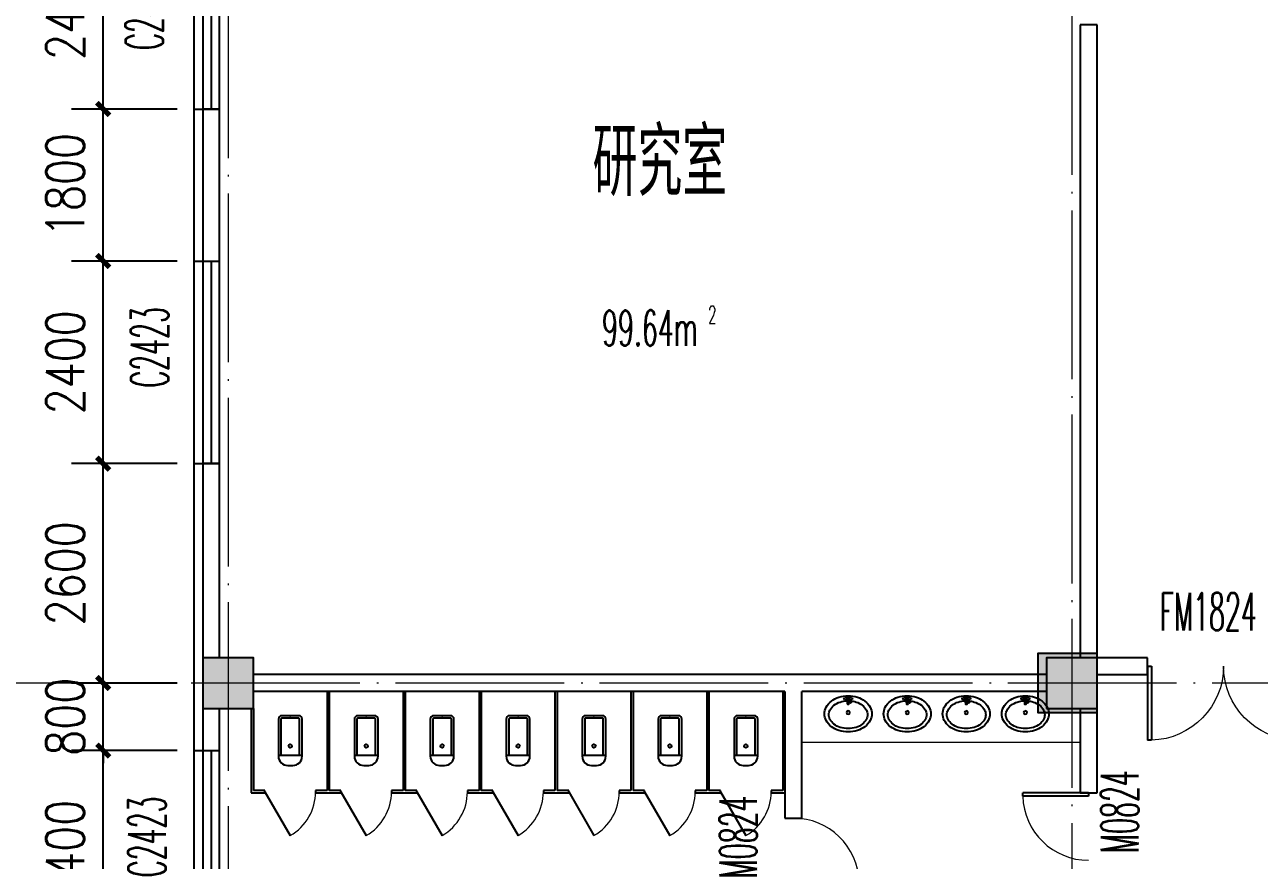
# Model space of a CAD drawing. Extents: x 1417642 to 3570900, y 124798 to 1191112.
# Drawn here: x 1509000 to 1523634, y 323117 to 333017 of the extents above; entities that cross this region are included whole.
import ezdxf

# ---------------------------------------------------------------- set-up
doc = ezdxf.new("R2010")
doc.units = 0
doc.header["$LTSCALE"] = 1000
doc.header["$MEASUREMENT"] = 0
doc.linetypes.add('DOTE', pattern=[2.42, 2, -0.2, 0.02, -0.2])
doc.layers.get('0').update_dxf_attribs({"linetype": 'CONTINUOUS'})
doc.layers.get('Defpoints').update_dxf_attribs({"linetype": 'CONTINUOUS'})
for name, color, linetype in [('colu', 2, 'CONTINUOUS'), ('COLUMN', 9, 'CONTINUOUS'), ('DOTE', 1, 'DOTE'), ('LATRINE', 6, 'CONTINUOUS'), ('LVTRY', 6, 'CONTINUOUS'), ('PUB_DIM', 3, 'CONTINUOUS'), ('PUB_HATCH', 8, 'CONTINUOUS'), ('SPACE', 7, 'CONTINUOUS'), ('SURFACE', 6, 'CONTINUOUS'), ('tiaozheng', 20, 'CONTINUOUS'), ('WALL', 4, 'CONTINUOUS'), ('WINDOW', 2, 'CONTINUOUS'), ('WINDOW_TEXT', 7, 'CONTINUOUS'), ('填充', 252, 'CONTINUOUS'), ('柱填充', 8, 'CONTINUOUS')]:
    doc.layers.add(name, color=color, linetype=linetype)
doc.styles.add('_TCH_SPACE', font='ROMANS', dxfattribs={"width": 0.7, "height": 5, "bigfont": 'Z'})
doc.styles.add('_TCH_WINDOW', font='ROMANS.shx', dxfattribs={"width": 0.7, "height": 400, "bigfont": 'Z.shx'})
doc.styles.add('DIM_FONT', font='SIMPLEX.shx', dxfattribs={"width": 0.8})
doc.dimstyles.new('DIMN150', dxfattribs={"dimscale": 1.5, "dimtxt": 300, "dimasz": 100, "dimexe": 250, "dimexo": 300, "dimgap": 150, "dimtad": 1, "dimdec": 0, "dimzin": 0, "dimdsep": 46, "dimtxsty": 'DIM_FONT', "dimblk": 'ARCHTICK', "dimcen": 0.09, "dimdle": 1.5, "dimclrt": 7, "dimazin": 2, "dimtfac": 1, "dimtdec": 0, "dimtix": 1, "dimtmove": 2, "dimatfit": 3, "dimldrblk": 'ARCHTICK', "dimfxl": 1, "dimtolj": 1, "dimtzin": 0, "dimarcsym": 0})

# ---------------------------------------------------------------- blocks, each defined once
blk = doc.blocks.new('i89')
at = {"layer": '柱填充'}
h = blk.add_hatch(color=256, dxfattribs=at)
h.paths.add_polyline_path([(1555333, 501498), (1555333, 502098), (1554733, 502098), (1554733, 501498)])
h.paths.add_polyline_path([(1525733, 501498), (1525733, 502098), (1525133, 502098), (1525133, 501498)])
h.paths.add_polyline_path([(1517733, 501498), (1517733, 502098), (1517133, 502098), (1517133, 501498)])
h.paths.add_polyline_path([(1509733, 501498), (1509733, 502098), (1509133, 502098), (1509133, 501498)])
h.paths.add_polyline_path([(1501733, 501498), (1501733, 502098), (1501133, 502098), (1501133, 501498)])
h.paths.add_polyline_path([(1498133, 501498), (1498133, 502098), (1497533, 502098), (1497533, 501498)])
h.paths.add_polyline_path([(1498133, 529448), (1498133, 530148), (1497433, 530148), (1497433, 529448)])
h.paths.add_polyline_path([(1498133, 537448), (1498133, 538148), (1497433, 538148), (1497433, 537448)])
h.paths.add_polyline_path([(1541783, 545398), (1541783, 546098), (1541083, 546098), (1541083, 545398)])
h.paths.add_polyline_path([(1565333, 559098), (1565333, 559698), (1564733, 559698), (1564733, 559098)])
h.paths.add_polyline_path([(1565383, 549098), (1565383, 549798), (1564683, 549798), (1564683, 549098)])
h.paths.add_polyline_path([(1565333, 545498), (1565333, 546098), (1564733, 546098), (1564733, 545498)])
h.paths.add_polyline_path([(1565383, 538098), (1564683, 538098), (1564683, 537498), (1565383, 537498)])
h.paths.add_polyline_path([(1565333, 529498), (1565333, 530098), (1564733, 530098), (1564733, 529498)])
h.paths.add_polyline_path([(1565333, 519498), (1565333, 520098), (1564733, 520098), (1564733, 519498)])
h.paths.add_polyline_path([(1565333, 511498), (1565333, 512098), (1564733, 512098), (1564733, 511498)])
h.paths.add_polyline_path([(1565333, 501498), (1565333, 502098), (1564733, 502098), (1564733, 501498)])
h.paths.add_polyline_path([(1555333, 559098), (1555333, 559698), (1554733, 559698), (1554733, 559098)])
h.paths.add_polyline_path([(1555333, 549098), (1555333, 549698), (1554733, 549698), (1554733, 549098)])
h.paths.add_polyline_path([(1555333, 545498), (1555333, 546098), (1554733, 546098), (1554733, 545498)])
h.paths.add_polyline_path([(1555333, 537498), (1555333, 538098), (1554733, 538098), (1554733, 537498)])
h.paths.add_polyline_path([(1555433, 529448), (1555433, 530148), (1554733, 530148), (1554733, 529448)])
h.paths.add_polyline_path([(1555433, 519448), (1555433, 520148), (1554733, 520148), (1554733, 519448)])
h.paths.add_polyline_path([(1555433, 511498), (1555433, 512198), (1554733, 512198), (1554733, 511498)])
h.paths.add_polyline_path([(1551733, 557298), (1551733, 557898), (1551133, 557898), (1551133, 557298)])
h.paths.add_polyline_path([(1551783, 549098), (1551783, 549798), (1551083, 549798), (1551083, 549098)])
h.paths.add_polyline_path([(1551733, 545498), (1551733, 546098), (1551133, 546098), (1551133, 545498)])
h.paths.add_polyline_path([(1551733, 537498), (1551733, 538098), (1551133, 538098), (1551133, 537498)])
h.paths.add_polyline_path([(1551733, 529498), (1551733, 530098), (1551133, 530098), (1551133, 529498)])
h.paths.add_polyline_path([(1551733, 519498), (1551733, 520098), (1551133, 520098), (1551133, 519498)])
h.paths.add_polyline_path([(1551783, 511498), (1551783, 512198), (1551083, 512198), (1551083, 511498)])
h.paths.add_polyline_path([(1551733, 501498), (1551733, 502098), (1551133, 502098), (1551133, 501498)])
h.paths.add_polyline_path([(1541733, 559098), (1541733, 559698), (1541133, 559698), (1541133, 559098)])
h.paths.add_polyline_path([(1541733, 557298), (1541733, 557898), (1541133, 557898), (1541133, 557298)])
h.paths.add_polyline_path([(1541783, 549098), (1541783, 549798), (1541083, 549798), (1541083, 549098)])
h.paths.add_polyline_path([(1541733, 537498), (1541733, 538298), (1541133, 538298), (1541133, 537498)])
h.paths.add_polyline_path([(1541733, 519298), (1541733, 520098), (1541133, 520098), (1541133, 519298)])
h.paths.add_polyline_path([(1541833, 511498), (1541833, 512298), (1541033, 512298), (1541033, 511498)])
h.paths.add_polyline_path([(1541733, 501498), (1541733, 502098), (1541133, 502098), (1541133, 501498)])
h.paths.add_polyline_path([(1533733, 559098), (1533733, 559698), (1533133, 559698), (1533133, 559098)])
h.paths.add_polyline_path([(1533783, 549098), (1533783, 549798), (1533083, 549798), (1533083, 549098)])
h.paths.add_polyline_path([(1533733, 545498), (1533733, 546098), (1533133, 546098), (1533133, 545498)])
h.paths.add_polyline_path([(1533733, 537498), (1533733, 538298), (1533133, 538298), (1533133, 537498)])
h.paths.add_polyline_path([(1533733, 519298), (1533733, 520098), (1533133, 520098), (1533133, 519298)])
h.paths.add_polyline_path([(1533833, 511498), (1533833, 512298), (1533033, 512298), (1533033, 511498)])
h.paths.add_polyline_path([(1533733, 501498), (1533733, 502098), (1533133, 502098), (1533133, 501498)])
h.paths.add_polyline_path([(1525733, 559098), (1525733, 559698), (1525133, 559698), (1525133, 559098)])
h.paths.add_polyline_path([(1525783, 549098), (1525783, 549798), (1525083, 549798), (1525083, 549098)])
h.paths.add_polyline_path([(1525733, 545498), (1525733, 546098), (1525133, 546098), (1525133, 545498)])
h.paths.add_polyline_path([(1525733, 537498), (1525733, 538298), (1525133, 538298), (1525133, 537498)])
h.paths.add_polyline_path([(1525733, 519298), (1525733, 520098), (1525133, 520098), (1525133, 519298)])
h.paths.add_polyline_path([(1525833, 511498), (1525833, 512298), (1525033, 512298), (1525033, 511498)])
h.paths.add_polyline_path([(1517733, 559098), (1517733, 559698), (1517133, 559698), (1517133, 559098)])
h.paths.add_polyline_path([(1517783, 549098), (1517783, 549798), (1517083, 549798), (1517083, 549098)])
h.paths.add_polyline_path([(1517733, 545498), (1517733, 546098), (1517133, 546098), (1517133, 545498)])
h.paths.add_polyline_path([(1517733, 537498), (1517733, 538298), (1517133, 538298), (1517133, 537498)])
h.paths.add_polyline_path([(1517733, 519298), (1517733, 520098), (1517133, 520098), (1517133, 519298)])
h.paths.add_polyline_path([(1517833, 511498), (1517833, 512298), (1517033, 512298), (1517033, 511498)])
h.paths.add_polyline_path([(1509733, 559098), (1509733, 559698), (1509133, 559698), (1509133, 559098)])
h.paths.add_polyline_path([(1509783, 549098), (1509783, 549798), (1509083, 549798), (1509083, 549098)])
h.paths.add_polyline_path([(1509733, 545498), (1509733, 546098), (1509133, 546098), (1509133, 545498)])
h.paths.add_polyline_path([(1509733, 537498), (1509733, 538298), (1509133, 538298), (1509133, 537498)])
h.paths.add_polyline_path([(1509733, 519298), (1509733, 520098), (1509133, 520098), (1509133, 519298)])
h.paths.add_polyline_path([(1509833, 511498), (1509833, 512298), (1509033, 512298), (1509033, 511498)])
h.paths.add_polyline_path([(1509733, 480798), (1509733, 481398), (1509133, 481398), (1509133, 480798)])
h.paths.add_polyline_path([(1501733, 559098), (1501733, 559698), (1501133, 559698), (1501133, 559098)])
h.paths.add_polyline_path([(1501733, 549098), (1501733, 549698), (1501133, 549698), (1501133, 549098)])
h.paths.add_polyline_path([(1501733, 545498), (1501733, 546098), (1501133, 546098), (1501133, 545498)])
h.paths.add_polyline_path([(1501733, 537498), (1501733, 538098), (1501133, 538098), (1501133, 537498)])
h.paths.add_polyline_path([(1501733, 529498), (1501733, 530098), (1501133, 530098), (1501133, 529498)])
h.paths.add_polyline_path([(1501733, 519498), (1501733, 520098), (1501133, 520098), (1501133, 519498)])
h.paths.add_polyline_path([(1501833, 511498), (1501833, 512198), (1501133, 512198), (1501133, 511498)])
h.paths.add_polyline_path([(1501733, 480798), (1501733, 481398), (1501133, 481398), (1501133, 480798)])
h.paths.add_polyline_path([(1498133, 559098), (1498133, 559698), (1497533, 559698), (1497533, 559098)])
h.paths.add_polyline_path([(1498183, 549098), (1498183, 549798), (1497483, 549798), (1497483, 549098)])
h.paths.add_polyline_path([(1498133, 545498), (1498133, 546098), (1497533, 546098), (1497533, 545498)])
h.paths.add_polyline_path([(1498133, 519448), (1498133, 520148), (1497433, 520148), (1497433, 519448)])
h.paths.add_polyline_path([(1498133, 511448), (1498133, 512148), (1497433, 512148), (1497433, 511448)])
h.paths.add_polyline_path([(1498133, 480798), (1498133, 481398), (1497533, 481398), (1497533, 480798)])
h.paths.add_polyline_path([(1488133, 559098), (1488133, 559698), (1487533, 559698), (1487533, 559098)])
h.paths.add_polyline_path([(1488233, 549098), (1488233, 549798), (1487533, 549798), (1487533, 549098)])
h.paths.add_polyline_path([(1488133, 545498), (1488133, 546098), (1487533, 546098), (1487533, 545498)])
h.paths.add_polyline_path([(1488133, 537498), (1488133, 538098), (1487533, 538098), (1487533, 537498)])
h.paths.add_polyline_path([(1488133, 529498), (1488133, 530098), (1487533, 530098), (1487533, 529498)])
h.paths.add_polyline_path([(1488133, 519498), (1488133, 520098), (1487533, 520098), (1487533, 519498)])
h.paths.add_polyline_path([(1488133, 511498), (1488133, 512098), (1487533, 512098), (1487533, 511498)])
h.paths.add_polyline_path([(1488133, 501498), (1488133, 502098), (1487533, 502098), (1487533, 501498)])
h.paths.add_polyline_path([(1488133, 480798), (1488133, 481398), (1487533, 481398), (1487533, 480798)])
h.paths.add_polyline_path([(1498133, 484398), (1498133, 485198), (1497433, 485198), (1497433, 484398)])
h.paths.add_polyline_path([(1498134, 496298), (1498134, 497098), (1497433, 497098), (1497433, 496298)])
h.paths.add_polyline_path([(1487533, 497098), (1487533, 496298), (1488233, 496298), (1488233, 497098)])
h.paths.add_polyline_path([(1487533, 485198), (1487533, 484398), (1488233, 484398), (1488233, 485198)])
h.paths.add_polyline_path([(1509733, 496298), (1509733, 497098), (1509033, 497098), (1509033, 496298)])
h.paths.add_polyline_path([(1509733, 484398), (1509733, 485198), (1509033, 485198), (1509033, 484398)])
at = {"layer": 'colu'}
for points in [[(1488133, 519498), (1488133, 520098), (1487533, 520098), (1487533, 519498)], [(1498133, 519448), (1498133, 520148), (1497433, 520148), (1497433, 519448)]]:
    blk.add_lwpolyline(points, close=True, dxfattribs=at)
blk = doc.blocks.new('_ArchTick')
at = {"color": 0, "linetype": 'ByBlock', "const_width": 0.4}
blk.add_lwpolyline([(-0.5, -0.5), (0.5, 0.5)], dxfattribs=at)
blk = doc.blocks.new('*D1103')
at = {"layer": 'Defpoints', "color": 0}
for p in [(1509931, 334417), (1511259, 334417), (1511258, 332017)]:
    blk.add_point(p, dxfattribs=at)
at = {"layer": 'PUB_DIM', "color": 0, "lineweight": -2}
for p, q in [((1510809, 334417), (1509556, 334417)), ((1509931, 332015), (1509931, 334419)), ((1510808, 332017), (1509556, 332017))]:
    blk.add_line(p, q, dxfattribs=at)
at = {"layer": 'PUB_DIM', "color": 0, "lineweight": -2, "xscale": 150, "yscale": 150, "zscale": 150}
for p, rotation in [((1509931, 334417), 89.99045088805224), ((1509931, 332017), 269.9904508880522)]:
    blk.add_blockref('_ArchTick', p, dxfattribs=dict(at, rotation=rotation))
at = {"layer": 'PUB_DIM', "color": 7, "insert": (1509481, 333217), "char_height": 450, "attachment_point": 5, "rotation": 89.9905, "style": 'DIM_FONT'}
blk.add_mtext('\\A1;2400', dxfattribs=at)
blk = doc.blocks.new('*D1104')
at = {"layer": 'Defpoints', "color": 0}
for p in [(1509931, 332017), (1511258, 332017), (1511258, 330217)]:
    blk.add_point(p, dxfattribs=at)
at = {"layer": 'PUB_DIM', "color": 0, "lineweight": -2}
for p, q in [((1510808, 332017), (1509556, 332017)), ((1509931, 330215), (1509931, 332019)), ((1510808, 330217), (1509556, 330217))]:
    blk.add_line(p, q, dxfattribs=at)
at = {"layer": 'PUB_DIM', "color": 0, "lineweight": -2, "xscale": 150, "yscale": 150, "zscale": 150}
for p, rotation in [((1509931, 332017), 89.99045088805116), ((1509931, 330217), 269.9904508880512)]:
    blk.add_blockref('_ArchTick', p, dxfattribs=dict(at, rotation=rotation))
at = {"layer": 'PUB_DIM', "color": 7, "insert": (1509481, 331117), "char_height": 450, "attachment_point": 5, "rotation": 89.9905, "style": 'DIM_FONT'}
blk.add_mtext('\\A1;1800', dxfattribs=at)
blk = doc.blocks.new('*D1105')
at = {"layer": 'Defpoints', "color": 0}
for p in [(1509931, 330217), (1511258, 330217), (1511258, 327817)]:
    blk.add_point(p, dxfattribs=at)
at = {"layer": 'PUB_DIM', "color": 0, "lineweight": -2}
for p, q in [((1510808, 330217), (1509556, 330217)), ((1509930, 327815), (1509931, 330219)), ((1510808, 327817), (1509555, 327817))]:
    blk.add_line(p, q, dxfattribs=at)
at = {"layer": 'PUB_DIM', "color": 0, "lineweight": -2, "xscale": 150, "yscale": 150, "zscale": 150}
for p, rotation in [((1509931, 330217), 89.99045088805187), ((1509930, 327817), 269.9904508880519)]:
    blk.add_blockref('_ArchTick', p, dxfattribs=dict(at, rotation=rotation))
at = {"layer": 'PUB_DIM', "color": 7, "insert": (1509480, 329017), "char_height": 450, "attachment_point": 5, "rotation": 89.9905, "style": 'DIM_FONT'}
blk.add_mtext('\\A1;2400', dxfattribs=at)
blk = doc.blocks.new('*D1106')
at = {"layer": 'Defpoints', "color": 0}
for p in [(1509930, 327817), (1511258, 327817), (1511257, 325217)]:
    blk.add_point(p, dxfattribs=at)
at = {"layer": 'PUB_DIM', "color": 0, "lineweight": -2}
for p, q in [((1510808, 327817), (1509555, 327817)), ((1509930, 325215), (1509930, 327819)), ((1510807, 325217), (1509555, 325217))]:
    blk.add_line(p, q, dxfattribs=at)
at = {"layer": 'PUB_DIM', "color": 0, "lineweight": -2, "xscale": 150, "yscale": 150, "zscale": 150}
for p, rotation in [((1509930, 327817), 89.99045088805103), ((1509930, 325217), 269.990450888051)]:
    blk.add_blockref('_ArchTick', p, dxfattribs=dict(at, rotation=rotation))
at = {"layer": 'PUB_DIM', "color": 7, "insert": (1509480, 326517), "char_height": 450, "attachment_point": 5, "rotation": 89.9905, "style": 'DIM_FONT'}
blk.add_mtext('\\A1;2600', dxfattribs=at)
blk = doc.blocks.new('*D1107')
at = {"layer": 'Defpoints', "color": 0}
for p in [(1509930, 325217), (1511257, 325217), (1511257, 324417)]:
    blk.add_point(p, dxfattribs=at)
at = {"layer": 'PUB_DIM', "color": 0, "lineweight": -2}
for p, q in [((1509930, 325217), (1509930, 325367)), ((1510807, 325217), (1509555, 325217)), ((1509930, 324417), (1509930, 325217)), ((1510807, 324417), (1509555, 324417)), ((1509930, 324417), (1509930, 324267))]:
    blk.add_line(p, q, dxfattribs=at)
at = {"layer": 'PUB_DIM', "color": 0, "lineweight": -2, "xscale": 150, "yscale": 150, "zscale": 150}
for p, rotation in [((1509930, 325217), 269.9904508880654), ((1509930, 324417), 89.99045088806537)]:
    blk.add_blockref('_ArchTick', p, dxfattribs=dict(at, rotation=rotation))
at = {"layer": 'PUB_DIM', "color": 7, "insert": (1509480, 324817), "char_height": 450, "attachment_point": 5, "rotation": 89.9905, "style": 'DIM_FONT'}
blk.add_mtext('\\A1;800', dxfattribs=at)
blk = doc.blocks.new('*D1108')
at = {"layer": 'Defpoints', "color": 0}
for p in [(1509930, 324417), (1511257, 324417), (1511257, 322017)]:
    blk.add_point(p, dxfattribs=at)
at = {"layer": 'PUB_DIM', "color": 0, "lineweight": -2}
for p, q in [((1510807, 324417), (1509555, 324417)), ((1509929, 322015), (1509930, 324419)), ((1510807, 322017), (1509554, 322017))]:
    blk.add_line(p, q, dxfattribs=at)
at = {"layer": 'PUB_DIM', "color": 0, "lineweight": -2, "xscale": 150, "yscale": 150, "zscale": 150}
for p, rotation in [((1509930, 324417), 89.99045088805158), ((1509929, 322017), 269.9904508880516)]:
    blk.add_blockref('_ArchTick', p, dxfattribs=dict(at, rotation=rotation))
at = {"layer": 'PUB_DIM', "color": 7, "insert": (1509479, 323217), "char_height": 450, "attachment_point": 5, "rotation": 89.9905, "style": 'DIM_FONT'}
blk.add_mtext('\\A1;2400', dxfattribs=at)
blk = doc.blocks.new('_FZH')
blk.add_lwpolyline([(-0.5, -0.5), (0.5, -0.5), (0.5, 0.5), (-0.5, 0.5)], close=True)
at = {"layer": 'PUB_HATCH'}
blk.add_solid([(-0.5, -0.5), (0.5, -0.5), (-0.5, 0.5), (0.5, 0.5)], dxfattribs=at)
blk = doc.blocks.new('$DorLib2D$00000002')
for p, q in [((-0.5, 0), (-0.5, 0.4875)), ((-0.475, 0.4875), (-0.5, 0.4875)), ((-0.475, 0), (-0.475, 0.4875)), ((0.475, 0), (0.475, 0.4875)), ((0.475, 0.4875), (0.5, 0.4875)), ((0.5, 0), (0.5, 0.4875)), ((-0.5, 0), (-0.475, 0)), ((0.5, 0), (0.475, 0))]:
    blk.add_line(p, q)
at = {"lineweight": 13}
for centre, start, end in [((-0.4875, 0), 0, 88.53072), ((0.4875, 0), 91.46928, 180)]:
    blk.add_arc(centre, 0.4875, start, end, dxfattribs=at)
blk = doc.blocks.new('$TCHSYS$WIN2D')
for p, q in [((-0.5, 0.5), (0.5, 0.5)), ((-0.5, 0.5), (-0.5, -0.5)), ((0.5, 0.5), (0.5, -0.5)), ((0.5, 0.1667), (-0.5, 0.1667)), ((0.5, -0.1667), (-0.5, -0.1667)), ((-0.5, -0.5), (0.5, -0.5))]:
    blk.add_line(p, q)
blk = doc.blocks.new('$lvtry$00000200')
for p, q in [((-140, -40, 0), (-140, -480, 0)), ((-110, -40, 0), (-110, -470, 0)), ((100, 0, 0), (-100, 0, 0)), ((100, -30, 0), (-100, -30, 0)), ((110, -470, 0), (110, -40, 0)), ((140, -480, 0), (140, -40, 0)), ((140, -470, 0), (-140, -470, 0)), ((-30, -590, 0), (30, -590, 0))]:
    blk.add_line(p, q)
blk.add_circle((0, -359, 0), 20)
for centre, radius, start, end in [((-100, -40, 0), 40, 90, 180), ((-100, -40, 0), 10, 90, 180), ((100, -40, 0), 40, 0, 90), ((100, -40, 0), 10, 0, 90), ((-30, -480, 0), 110, 180, 270), ((30, -480, 0), 110, 270, 0)]:
    blk.add_arc(centre, radius, start, end)
blk.add_point((0, 0))
blk = doc.blocks.new('$TCHSYS$APDOOR2D')
blk.add_line((0.5, 0), (0, 0.866))
at = {"lineweight": 13}
blk.add_arc((0.5, 0), 1, 120, 180, dxfattribs=at)
blk = doc.blocks.new('$lvtry$00000193')
for p, q in [((-17, -43, 0), (-17, -33, 0)), ((17, -43, 0), (17, -33, 0))]:
    blk.add_line(p, q)
at = {"elevation": 0}
blk.add_lwpolyline([(280, -215, 0.12431), (260, -136, 0.105707), (198, -63, 0.086941), (110, -17, 0.077137), (0, 0, 0.077137), (-110, -17, 0.086941), (-198, -63, 0.105707), (-260, -136, 0.12431), (-280, -215, 0.12431), (-260, -294, 0.105707), (-198, -367, 0.086941), (-110, -413, 0.077137), (0, -430, 0.077137), (110, -413, 0.086941), (198, -367, 0.105707), (260, -294, 0.12431)], format="xyb", close=True, dxfattribs=at)
blk.add_lwpolyline([(-25, -61, 0.056876), (-95, -75, 0.086941), (-168, -113, 0.105707), (-216, -170, 0.12431), (-230, -225, 0.12431), (-216, -280, 0.105707), (-168, -337, 0.086941), (-95, -375, 0.077137), (0, -390, 0.077137), (95, -375, 0.086941), (168, -337, 0.105707), (216, -280, 0.12431), (230, -225, 0.12431), (216, -170, 0.105707), (168, -113, 0.086941), (95, -75, 0.06676), (13, -60, 0.06676)], format="xyb", dxfattribs=at)
for centre, radius in [((0, -43, 0), 16.7), ((0, -200, 0), 20)]:
    blk.add_circle(centre, radius)
for centre, radius, start, end in [((-40, -34, 0), 10.1, 106.6096, 258.1648), ((-64, 234, 0), 259, 274.7069, 282.3732), ((-75, -213, 0), 173, 71.36, 79.1873), ((-29, -80, 0), 6.77, 155.344, 308.3224), ((-171, 19, 0), 166, 324.8411, 338.1337), ((-171, 19, 0), 170, 324.8411, 331.3523), ((-29, -80, 0), 3.37, 155.344, 308.3224), ((100, -194, 0), 170, 132.3141, 138.8253), ((100, -194, 0), 166, 125.5327, 138.8253), ((-12, -58, 0), 10.6, 201.8924, 261.774), ((0, -33, 0), 16.7, 0, 180), ((-381, -115, 0), 372, 2.3982, 6.7627), ((0, -96, 0), 9.9, 201.7837, 338.2163), ((64, 234, 0), 259, 257.6268, 265.2931), ((381, -115, 0), 372, 170.1008, 177.6018), ((75, -213, 0), 173, 100.8127, 110.4191), ((40, -34, 0), 10.1, 281.8352, 73.3904)]:
    blk.add_arc(centre, radius, start, end)
blk.add_point((0, -33, 0))
blk = doc.blocks.new('$DorLib2D$00000001')
for p, q in [((0.45, 0.975), (0.5, 0.975)), ((0.45, 0), (0.45, 0.975)), ((0.5, 0), (0.5, 0.975)), ((0.5, 0), (0.45, 0))]:
    blk.add_line(p, q)
at = {"lineweight": 13}
blk.add_arc((0.475, 0), 0.975, 91.4693, 180, dxfattribs=at)

msp = doc.modelspace()

# ---------------------------------------------------------------- linework, layer by layer
at = {"layer": 'DOTE', "lineweight": 0}
for points in [[(1511410.3, 343117), (1511410.3, 259645.1)], [(1521410.3, 342917), (1521410.3, 259645.1)], [(1597673.8, 325217), (1501410.3, 325217)]]:
    msp.add_lwpolyline(points, dxfattribs=at)
at = {"layer": 'LATRINE'}
for p, q in [((1512585.3, 325117), (1512585.3, 323942.5)), ((1512610.3, 325117), (1512585.3, 325117)), ((1512610.3, 325117), (1512610.3, 323942.5)), ((1513485.3, 325117), (1513485.3, 323942.5)), ((1513510.3, 325117), (1513485.3, 325117)), ((1513510.3, 325117), (1513510.3, 323942.5)), ((1514385.3, 325117), (1514385.3, 323942.5)), ((1514410.3, 325117), (1514385.3, 325117)), ((1514410.3, 325117), (1514410.3, 323942.5)), ((1515285.3, 325117), (1515285.3, 323942.5)), ((1515310.3, 325117), (1515285.3, 325117)), ((1515310.3, 325117), (1515310.3, 323942.5)), ((1516185.3, 325117), (1516185.3, 323942.5)), ((1516210.3, 325117), (1516185.3, 325117)), ((1516210.3, 325117), (1516210.3, 323942.5)), ((1517085.3, 325117), (1517085.3, 323942.5)), ((1517110.3, 325117), (1517085.3, 325117)), ((1517110.3, 325117), (1517110.3, 323942.5)), ((1517985.3, 325117), (1517985.3, 323942.5)), ((1518010.3, 325117), (1517985.3, 325117)), ((1518010.3, 325117), (1518010.3, 323917.5)), ((1511685.3, 324917), (1511685.3, 323917.5)), ((1511710.3, 324917), (1511710.3, 323942.5)), ((1511685.3, 323917.5), (1511847.8, 323917.5)), ((1511847.8, 323942.5), (1511710.3, 323942.5)), ((1511847.8, 323917.5), (1511847.8, 323942.5)), ((1512585.3, 323942.5), (1512447.8, 323942.5)), ((1512447.8, 323942.5), (1512447.8, 323917.5)), ((1512447.8, 323917.5), (1512597.8, 323917.5)), ((1512597.8, 323917.5), (1512747.8, 323917.5)), ((1512747.8, 323942.5), (1512610.3, 323942.5)), ((1512747.8, 323917.5), (1512747.8, 323942.5)), ((1513485.3, 323942.5), (1513347.8, 323942.5)), ((1513347.8, 323942.5), (1513347.8, 323917.5)), ((1513347.8, 323917.5), (1513497.8, 323917.5)), ((1513497.8, 323917.5), (1513647.8, 323917.5)), ((1513647.8, 323942.5), (1513510.3, 323942.5)), ((1513647.8, 323917.5), (1513647.8, 323942.5)), ((1514385.3, 323942.5), (1514247.8, 323942.5)), ((1514247.8, 323942.5), (1514247.8, 323917.5)), ((1514247.8, 323917.5), (1514397.8, 323917.5)), ((1514397.8, 323917.5), (1514547.8, 323917.5)), ((1514547.8, 323942.5), (1514410.3, 323942.5)), ((1514547.8, 323917.5), (1514547.8, 323942.5)), ((1515285.3, 323942.5), (1515147.8, 323942.5)), ((1515147.8, 323942.5), (1515147.8, 323917.5)), ((1515147.8, 323917.5), (1515297.8, 323917.5)), ((1515297.8, 323917.5), (1515447.8, 323917.5)), ((1515447.8, 323942.5), (1515310.3, 323942.5)), ((1515447.8, 323917.5), (1515447.8, 323942.5)), ((1516185.3, 323942.5), (1516047.8, 323942.5)), ((1516047.8, 323942.5), (1516047.8, 323917.5)), ((1516047.8, 323917.5), (1516197.8, 323917.5)), ((1516197.8, 323917.5), (1516347.8, 323917.5)), ((1516347.8, 323942.5), (1516210.3, 323942.5)), ((1516347.8, 323917.5), (1516347.8, 323942.5)), ((1517085.3, 323942.5), (1516947.8, 323942.5)), ((1516947.8, 323942.5), (1516947.8, 323917.5)), ((1516947.8, 323917.5), (1517097.8, 323917.5)), ((1517097.8, 323917.5), (1517247.8, 323917.5)), ((1517247.8, 323942.5), (1517110.3, 323942.5)), ((1517247.8, 323917.5), (1517247.8, 323942.5)), ((1517985.3, 323942.5), (1517847.8, 323942.5)), ((1517847.8, 323942.5), (1517847.8, 323917.5)), ((1517847.8, 323917.5), (1518010.3, 323917.5))]:
    msp.add_line(p, q, dxfattribs=at)
at = {"layer": 'LATRINE', "lineweight": 0, "elevation": 0}
for points in [[(1518210.3, 324517), (1521010.3, 324517)], [(1518210.3, 324517), (1521510.3, 324517)]]:
    msp.add_lwpolyline(points, dxfattribs=at)
at = {"layer": 'SURFACE'}
for p, q in [((1511010.3, 332017), (1511110.3, 332017)), ((1511010.3, 330217), (1511010.3, 332017)), ((1511010.3, 330217), (1511110.3, 330217)), ((1511010.3, 327817), (1511110.3, 327817)), ((1511010.3, 325217), (1511010.3, 327817)), ((1511010.3, 324417), (1511010.3, 325217)), ((1511010.3, 324417), (1511110.3, 324417))]:
    msp.add_line(p, q, dxfattribs=at)
at = {"layer": 'WALL'}
for p, q in [((1521710.3, 333016.7), (1521510.3, 333016.7)), ((1521510.3, 333016.7), (1521510.3, 325517)), ((1521710.3, 325517), (1521710.3, 333016.7)), ((1511310.3, 332017), (1511110.3, 332017)), ((1511110.3, 332017), (1511110.3, 330217)), ((1511310.3, 330217), (1511310.3, 332017)), ((1511110.3, 330217), (1511310.3, 330217)), ((1511310.3, 327817), (1511110.3, 327817)), ((1511110.3, 327817), (1511110.3, 325517)), ((1511310.3, 325517), (1511310.3, 327817)), ((1522310.3, 325517), (1521710.3, 325517)), ((1522310.3, 325317), (1522310.3, 325517)), ((1518110.3, 325317), (1511710.3, 325317)), ((1521110.3, 325317), (1518110.3, 325317)), ((1521710.3, 325317), (1522310.3, 325317)), ((1518010.3, 325117), (1511710.3, 325117)), ((1518010.3, 325117), (1518010.3, 323617)), ((1521110.3, 325117), (1518210.3, 325117)), ((1518210.3, 323617), (1518210.3, 325117)), ((1511110.3, 324917), (1511110.3, 324417)), ((1511310.3, 324417), (1511310.3, 324917)), ((1521510.3, 324917), (1521510.3, 323917)), ((1521710.3, 323917), (1521710.3, 324917)), ((1511110.3, 324417), (1511310.3, 324417)), ((1521510.3, 323917), (1521710.3, 323917)), ((1518010.3, 323617), (1518210.3, 323617))]:
    msp.add_line(p, q, dxfattribs=at)

# ---------------------------------------------------------------- block references
at = {"layer": 'COLUMN', "lineweight": 0, "xscale": 600, "yscale": 600, "zscale": 600}
for p in [(1511410.3, 325217), (1521410.3, 325217)]:
    msp.add_blockref('_FZH', p, dxfattribs=at)
at = {"layer": 'LATRINE', "lineweight": 0, "xscale": 600, "yscale": 600, "zscale": 25, "rotation": 180}
for p in [(1512147.8, 323930), (1513047.8, 323930), (1513947.8, 323930), (1514847.8, 323930), (1515747.8, 323930), (1516647.8, 323930), (1517547.8, 323930)]:
    msp.add_blockref('$TCHSYS$APDOOR2D', p, dxfattribs=at)
at = {"layer": 'LVTRY', "lineweight": 0, "yscale": -1, "rotation": 180}
for p in [(1518760.3, 325067, 0), (1518760.3, 325067, 0), (1519460.3, 325067, 0), (1519460.3, 325067, 0), (1520160.3, 325067, 0), (1520160.3, 325067, 0), (1520860.3, 325067, 0)]:
    msp.add_blockref('$lvtry$00000193', p, dxfattribs=at)
at = {"layer": 'LVTRY', "lineweight": 0}
for p in [(1512147.8, 324830, 0), (1513047.8, 324830, 0), (1513947.8, 324830, 0), (1514847.8, 324830, 0), (1515747.8, 324830, 0), (1516647.8, 324830, 0), (1517547.8, 324830, 0)]:
    msp.add_blockref('$lvtry$00000200', p, dxfattribs=at)
at = {"layer": 'tiaozheng'}
msp.add_blockref('i89', (23577.2, -194581.3), dxfattribs=at)
at = {"layer": 'WINDOW', "color": 2}
ref = msp.add_blockref('$TCHSYS$WIN2D', (1511160.3, 333217), dxfattribs=dict(at, xscale=2400, yscale=300, zscale=2400, rotation=90))
ref.add_attrib('A', 'C2423', (1510642.2, 332718.2), dxfattribs={"layer": 'WINDOW_TEXT', "color": 2, "height": 446.25, "rotation": 90, "style": '_TCH_WINDOW', "width": 0.494118})
ref = msp.add_blockref('$TCHSYS$WIN2D', (1511160.3, 329017), dxfattribs=dict(at, xscale=2400, yscale=300, zscale=2400, rotation=90))
ref.add_attrib('A', 'C2423', (1510703.6, 328718.2), dxfattribs={"layer": 'WINDOW_TEXT', "color": 2, "height": 446.25, "rotation": 90, "style": '_TCH_WINDOW', "width": 0.494118})
at = {"layer": 'WINDOW', "lineweight": 0, "xscale": 1800, "yscale": -1800, "zscale": 1800}
msp.add_blockref('$DorLib2D$00000002', (1523210.3, 325417), dxfattribs=at)
at = {"layer": 'WINDOW', "color": 2}
ref = msp.add_blockref('$TCHSYS$WIN2D', (1511160.3, 323217), dxfattribs=dict(at, xscale=2400, yscale=300, zscale=2400, rotation=90))
ref.add_attrib('A', 'C2423', (1510673, 322918.2), dxfattribs={"layer": 'WINDOW_TEXT', "color": 2, "height": 446.25, "rotation": 90, "style": '_TCH_WINDOW', "width": 0.494118})
at = {"layer": 'WINDOW', "lineweight": 0}
ref = msp.add_blockref('$DorLib2D$00000001', (1521610.3, 323517), dxfattribs=dict(at, xscale=800, yscale=800, zscale=800, rotation=90))
ref.add_attrib('A', 'M0824', (1522201.7, 323202.5), dxfattribs={"layer": 'WINDOW_TEXT', "lineweight": 0, "height": 446.25, "rotation": 90, "style": '_TCH_WINDOW', "width": 0.494118})
ref = msp.add_blockref('$DorLib2D$00000001', (1518110.3, 323217), dxfattribs=dict(at, xscale=-800, yscale=-800, zscale=-800, rotation=90))
ref.add_attrib('A', 'M0824', (1517679.7, 322902.5), dxfattribs={"layer": 'WINDOW_TEXT', "lineweight": 0, "height": 446.25, "rotation": 90, "style": '_TCH_WINDOW', "width": 0.494118})

# ---------------------------------------------------------------- texts
at = {"layer": 'SPACE', "style": '_TCH_SPACE', "width": 0.525}
for s, height, p in [('99.64m', 420, (1515842.9, 329212.9)), ('2', 210, (1517102.9, 329475.4))]:
    msp.add_text(s, height=height, dxfattribs=at).set_placement(p)
at = {"layer": 'WINDOW_TEXT', "style": '_TCH_WINDOW', "width": 0.494118}
msp.add_text('FM1824', height=446.25, dxfattribs=at).set_placement((1522451.1, 325840.3))
at = {"layer": '填充', "insert": (1515730.7, 331787.4), "char_height": 800, "width": 2242.321, "attachment_point": 1, "style": '_TCH_WINDOW'}
msp.add_mtext('{\\C2;研究室}', dxfattribs=at)

# ---------------------------------------------------------------- dimensions: what is measured, and where the dimension line sits
at = {"layer": 'PUB_DIM'}
for p1, p2, picture, middle in [((1511258.2, 332016.9), (1511258.6, 334417), '*D1103', (1509481.1, 333217.3)), ((1511257.9, 330216.9), (1511258.2, 332016.9), '*D1104', (1509480.7, 331117.2)), ((1511257.5, 327816.9), (1511257.9, 330216.9), '*D1105', (1509480.4, 329017.2)), ((1511257.1, 325216.9), (1511257.5, 327816.9), '*D1106', (1509479.9, 326517.2)), ((1511256.9, 324416.9), (1511257.1, 325216.9), '*D1107', (1509479.7, 324817.2)), ((1511256.5, 322016.9), (1511256.9, 324416.9), '*D1108', (1509479.4, 323217.2))]:
    dim = msp.add_aligned_dim(p1=p1, p2=p2, distance=1327.4, dimstyle='DIMN150', dxfattribs=at)
    dim.commit()
    dim.dimension.update_dxf_attribs({"geometry": picture, "text_midpoint": middle})

doc.saveas('drawing.dxf')
